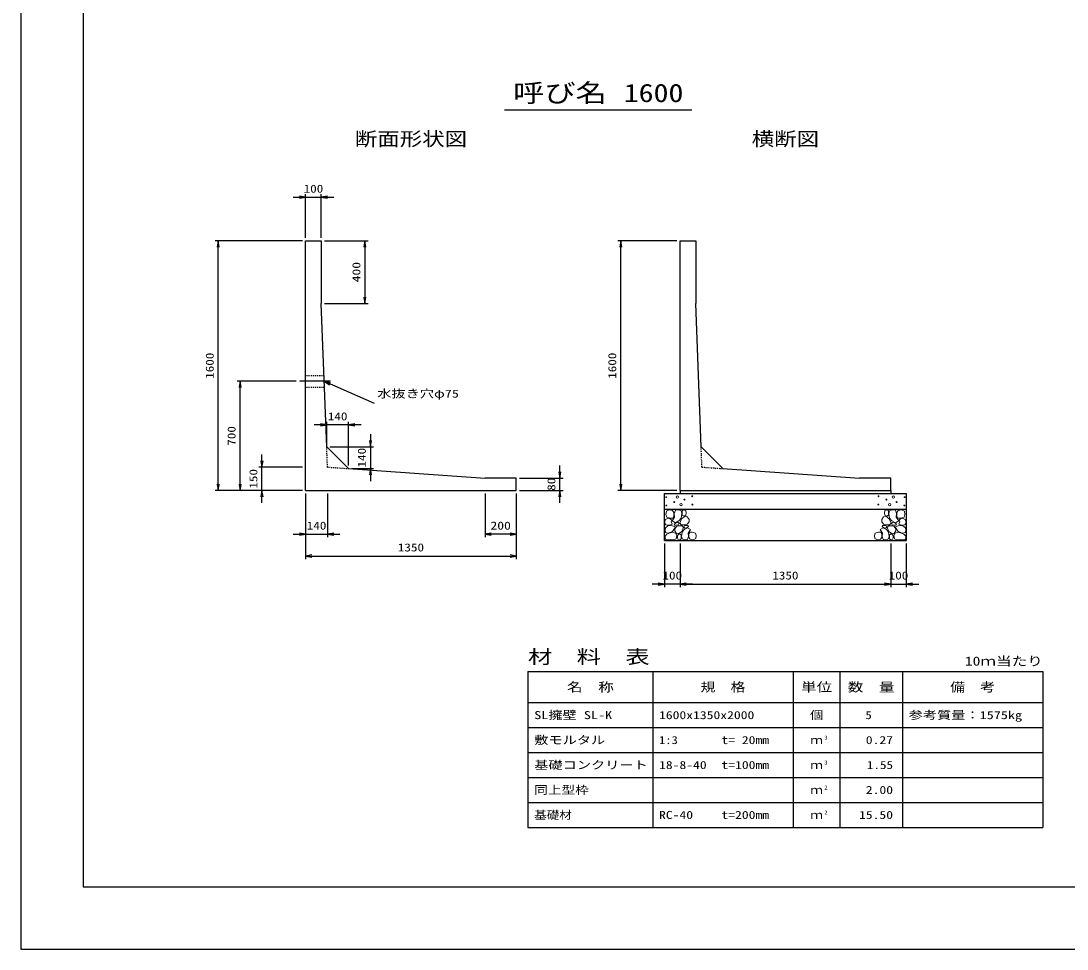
# Model space of a CAD drawing. Units: millimetres at full size. Extents: x 0 to 16820, y 0 to 12931.
# Drawn here: x 0 to 6706, y 0 to 5951 of the extents above; entities that cross this region are included whole.
import ezdxf
from ezdxf.enums import TextEntityAlignment as Align

# ---------------------------------------------------------------- set-up
doc = ezdxf.new("R2010")
doc.units = ezdxf.units.MM
doc.linetypes.add('CHAIN', pattern=[18.5, 12, -1.5, 3.5, -1.5])
doc.linetypes.add('DASHED_SPACED', pattern=[12, 6, -6])
for name, color, linetype, lineweight in [('D-BMK', 2, 'CHAIN', 25), ('D-DCR-HCHn', 4, 'Continuous', 9), ('D-MTR-FRAM', 7, 'Continuous', 25), ('D-MTR-LINE', 7, 'Continuous', 25), ('D-STR-DIM', 7, 'Continuous', 25), ('D-STR-STRn', 1, 'Continuous', 25), ('D-STR-TXT', 7, 'Continuous', 25), ('D-TTL', 2, 'Continuous', 25), ('D-TTL-TXT', 7, 'Continuous', 25)]:
    doc.layers.add(name, color=color, linetype=linetype, lineweight=lineweight)
doc.layers.add('D-MTR', color=7, linetype='Continuous')
doc.layers.add('D-MTR-TXT', color=7, linetype='Continuous')
doc.styles.add('ＭＳ ゴシック', font='')
doc.styles.get('ＭＳ ゴシック').set_extended_font_data('MS Gothic')

# ---------------------------------------------------------------- blocks, each defined once
blk = doc.blocks.new('open_arrow')
at = {"color": 0, "linetype": 'Continuous', "lineweight": -2}
blk.add_lwpolyline([(7.5, 1.25), (0, 0), (7.5, -1.25)], dxfattribs=at)

msp = doc.modelspace()

# ---------------------------------------------------------------- linework, layer by layer
at = {"layer": 'D-BMK'}
msp.add_line((1984.048, 3640), (1785, 3640), dxfattribs=at)
at = {"layer": 'D-DCR-HCHn'}
for points in [[(4132.281, 2753.808), (4125.346, 2733.005), (4134.592, 2719.136), (4157.707, 2716.824), (4173.488, 2723.599), (4166.952, 2739.939), (4171.575, 2749.185), (4162.33, 2758.431), (4148.461, 2763.053)], [(4176.198, 2811.594), (4155.395, 2816.217), (4136.904, 2806.971), (4134.592, 2786.168), (4139.215, 2769.988), (4162.33, 2763.053), (4178.51, 2763.053), (4185.444, 2774.611), (4185.444, 2800.037)], [(4194.69, 2813.906), (4187.756, 2793.102), (4190.067, 2769.988), (4173.887, 2744.562), (4194.69, 2733.005), (4217.805, 2744.562), (4231.673, 2763.053), (4236.296, 2793.102), (4231.673, 2809.283), (4217.805, 2816.217)], [(4233.985, 2758.431), (4222.427, 2730.693), (4231.673, 2719.136), (4259.411, 2719.136), (4270.968, 2723.759), (4282.525, 2739.939), (4282.525, 2753.808), (4270.968, 2772.299), (4257.099, 2774.611)], [(4238.608, 2809.283), (4238.608, 2781.545), (4250.165, 2774.611), (4261.722, 2781.545), (4264.034, 2797.725), (4261.722, 2811.594), (4245.542, 2816.217)], [(5566.015, 2758.431), (5577.573, 2730.693), (5568.327, 2719.136), (5540.589, 2719.136), (5529.032, 2723.759), (5517.475, 2739.939), (5517.475, 2753.808), (5529.032, 2772.299), (5542.901, 2774.611)], [(5561.392, 2809.283), (5561.392, 2781.545), (5549.835, 2774.611), (5538.278, 2781.545), (5535.966, 2797.725), (5538.278, 2811.594), (5554.458, 2816.217)], [(5605.31, 2813.906), (5612.244, 2793.102), (5609.933, 2769.988), (5626.113, 2744.562), (5605.31, 2733.005), (5582.195, 2744.562), (5568.327, 2763.053), (5563.704, 2793.102), (5568.327, 2809.283), (5582.195, 2816.217)], [(5623.802, 2811.594), (5644.605, 2816.217), (5663.096, 2806.971), (5665.408, 2786.168), (5660.785, 2769.988), (5637.67, 2763.053), (5621.49, 2763.053), (5614.556, 2774.611), (5614.556, 2800.037)], [(5667.719, 2753.808), (5674.654, 2733.005), (5665.408, 2719.136), (5642.293, 2716.824), (5626.512, 2723.599), (5633.048, 2739.939), (5628.425, 2749.185), (5637.67, 2758.431), (5651.539, 2763.053)], [(4176.155, 2677.009), (4193.277, 2702.692), (4191.137, 2709.112), (4167.594, 2715.533), (4146.192, 2713.393), (4131.21, 2700.551), (4129.07, 2685.57), (4131.21, 2670.588), (4148.332, 2666.308)], [(4199.313, 2733.005), (4187.756, 2723.759), (4192.379, 2716.824), (4208.559, 2716.824), (4215.493, 2719.136), (4220.116, 2728.382), (4213.182, 2735.316)], [(4236.082, 2677.009), (4246.783, 2702.692), (4238.222, 2713.393), (4212.539, 2713.393), (4201.838, 2709.112), (4191.137, 2694.131), (4191.137, 2681.289), (4201.838, 2664.167), (4214.679, 2662.027)], [(4272.466, 2625.643), (4278.886, 2644.905), (4276.746, 2666.308), (4291.728, 2689.85), (4272.466, 2700.551), (4251.063, 2689.85), (4238.222, 2672.728), (4233.941, 2644.905), (4238.222, 2629.924), (4251.063, 2623.503)], [(4268.185, 2700.551), (4278.886, 2709.112), (4274.606, 2715.533), (4259.624, 2715.533), (4253.204, 2713.393), (4248.923, 2704.832), (4255.344, 2698.411)], [(5527.534, 2625.643), (5521.114, 2644.905), (5523.254, 2666.308), (5508.272, 2689.85), (5527.534, 2700.551), (5548.937, 2689.85), (5561.778, 2672.728), (5566.059, 2644.905), (5561.778, 2629.924), (5548.937, 2623.503)], [(5531.815, 2700.551), (5521.114, 2709.112), (5525.394, 2715.533), (5540.376, 2715.533), (5546.796, 2713.393), (5551.077, 2704.832), (5544.656, 2698.411)], [(5563.918, 2677.009), (5553.217, 2702.692), (5561.778, 2713.393), (5587.461, 2713.393), (5598.162, 2709.112), (5608.863, 2694.131), (5608.863, 2681.289), (5598.162, 2664.167), (5585.321, 2662.027)], [(5600.687, 2733.005), (5612.244, 2723.759), (5607.621, 2716.824), (5591.441, 2716.824), (5584.507, 2719.136), (5579.884, 2728.382), (5586.818, 2735.316)], [(5623.845, 2677.009), (5606.723, 2702.692), (5608.863, 2709.112), (5632.406, 2715.533), (5653.808, 2713.393), (5668.79, 2700.551), (5670.93, 2685.57), (5668.79, 2670.588), (5651.668, 2666.308)], [(4184.716, 2623.503), (4199.698, 2629.924), (4203.978, 2651.326), (4195.417, 2666.308), (4180.435, 2670.588), (4161.173, 2668.448), (4139.771, 2659.887), (4129.07, 2647.045), (4129.07, 2632.064), (4135.49, 2623.503), (4161.173, 2625.643)], [(4231.801, 2629.924), (4231.801, 2655.606), (4221.1, 2662.027), (4210.399, 2655.606), (4208.259, 2640.625), (4210.399, 2627.783), (4225.381, 2623.503)], [(4289.588, 2627.783), (4308.85, 2623.503), (4325.972, 2632.064), (4328.112, 2651.326), (4323.831, 2666.308), (4302.429, 2672.728), (4287.447, 2672.728), (4281.027, 2662.027), (4281.027, 2638.484)], [(5510.412, 2627.783), (5491.15, 2623.503), (5474.028, 2632.064), (5471.888, 2651.326), (5476.169, 2666.308), (5497.571, 2672.728), (5512.553, 2672.728), (5518.973, 2662.027), (5518.973, 2638.484)], [(5568.199, 2629.924), (5568.199, 2655.606), (5578.9, 2662.027), (5589.601, 2655.606), (5591.741, 2640.625), (5589.601, 2627.783), (5574.619, 2623.503)], [(5615.284, 2623.503), (5600.302, 2629.924), (5596.022, 2651.326), (5604.583, 2666.308), (5619.565, 2670.588), (5638.827, 2668.448), (5660.229, 2659.887), (5670.93, 2647.045), (5670.93, 2632.064), (5664.51, 2623.503), (5638.827, 2625.643)]]:
    msp.add_lwpolyline(points, close=True, dxfattribs=at)
for centre, radius in [((4135.727, 2897.43), 3), ((4208.336, 2897.43), 7.5), ((4252.708, 2881.639), 3), ((4303.131, 2903.481), 3), ((5496.869, 2903.481), 3), ((5547.292, 2881.639), 3), ((5591.664, 2897.43), 7.5), ((5664.273, 2897.43), 3), ((4136.869, 2843.919), 3), ((4187.292, 2865.761), 3), ((4231.664, 2849.97), 7.5), ((4304.273, 2849.97), 3), ((5495.727, 2849.97), 3), ((5568.336, 2849.97), 7.5), ((5612.708, 2865.761), 3), ((5663.131, 2843.919), 3)]:
    msp.add_circle(centre, radius, dxfattribs=at)
at = {"layer": 'D-MTR-FRAM'}
for p, q in [((3250, 1780), (6550, 1780)), ((3250, 1780), (3250, 780)), ((6550, 1780), (6550, 780)), ((3250, 780), (6550, 780))]:
    msp.add_line(p, q, dxfattribs=at)
at = {"layer": 'D-MTR-LINE'}
for p, q in [((4050, 1780), (4050, 780)), ((4950, 1780), (4950, 780)), ((5250, 1780), (5250, 780)), ((5650, 1780), (5650, 780)), ((3250, 1580), (6550, 1580)), ((3250, 1420), (6550, 1420)), ((3250, 1260), (6550, 1260)), ((3250, 1100), (6550, 1100)), ((3250, 940), (6550, 940))]:
    msp.add_line(p, q, dxfattribs=at)
at = {"layer": 'D-STR-DIM'}
for p, q in [((1825, 4560), (1825, 4840)), ((1925, 4560), (1925, 4840)), ((1745, 4820), (2005, 4820)), ((1805, 4540), (1245, 4540)), ((1265, 2940), (1265, 4540)), ((1945, 4540), (2225, 4540)), ((2205, 4540), (2205, 4140)), ((4205, 4540), (3825, 4540)), ((3845, 2940), (3845, 4540)), ((1945, 4140), (2225, 4140)), ((1765, 3640), (1385, 3640)), ((1405, 2940), (1405, 3640)), ((2180.023, 3360.642), (1880.023, 3360.642)), ((1960.023, 3240.642), (1960.023, 3380.642)), ((2100.023, 3100.642), (2100.023, 3380.642)), ((2240.023, 3300.642), (2240.023, 3000.642)), ((1980.023, 3220.642), (2260.023, 3220.642)), ((1545, 2860), (1545, 3170)), ((1805, 3090), (1525, 3090)), ((3455, 2860), (3455, 3100)), ((2120.023, 3080.642), (2260.023, 3080.642)), ((3195, 3020), (3475, 3020)), ((1805, 2940), (1245, 2940)), ((1805, 2940), (1385, 2940)), ((1805, 2940), (1525, 2940)), ((1825, 2920), (1825, 2640)), ((1825, 2920), (1825, 2500)), ((1965, 2920), (1965, 2640)), ((2975, 2920), (2975, 2640)), ((3175, 2920), (3175, 2500)), ((3175, 2920), (3175, 2640)), ((3195, 2940), (3475, 2940)), ((4205, 2940), (3825, 2940)), ((1745, 2660), (2045, 2660)), ((3175, 2660), (2975, 2660)), ((4125, 2600), (4125, 2320)), ((4225, 2600), (4225, 2320)), ((4225, 2600), (4225, 2320)), ((5575, 2600), (5575, 2320)), ((5575, 2600), (5575, 2320)), ((5675, 2600), (5675, 2320)), ((1825, 2520), (3175, 2520)), ((4305, 2340), (4045, 2340)), ((4225, 2340), (5575, 2340)), ((5495, 2340), (5755, 2340))]:
    msp.add_line(p, q, dxfattribs=at)
at = {"layer": 'D-STR-STRn'}
for p, q in [((1825, 2940), (1825, 4540)), ((1825, 4540), (1925, 4540)), ((1925, 4540), (1925, 4140)), ((4225, 2940), (4225, 4540)), ((4225, 4540), (4325, 4540)), ((4325, 4540), (4325, 4140)), ((1960.023, 3220.642), (1925, 4140)), ((4360.023, 3220.642), (4325, 4140)), ((2100.023, 3080.642), (1960.023, 3220.642)), ((4500.023, 3080.642), (4360.023, 3220.642)), ((2100.023, 3080.642), (2975, 3020)), ((3175, 3020), (2975, 3020)), ((3175, 2940), (3175, 3020)), ((4500.023, 3080.642), (5375, 3020)), ((5575, 3020), (5375, 3020)), ((5575, 2940), (5575, 3020)), ((1825, 2940), (3175, 2940)), ((4125, 2620), (4125, 2920)), ((4125, 2920), (5675, 2920)), ((4225, 2940), (5575, 2940)), ((4225, 2940), (4225, 2920)), ((5575, 2940), (5575, 2920)), ((5675, 2920), (5675, 2620)), ((4125, 2820), (5675, 2820)), ((4125, 2620), (5675, 2620))]:
    msp.add_line(p, q, dxfattribs=at)
at = {"layer": 'D-STR-STRn', "linetype": 'DASHED_SPACED'}
for p, q in [((1825, 3677.5), (1942.619, 3677.5)), ((1825, 3602.5), (1945.476, 3602.5))]:
    msp.add_line(p, q, dxfattribs=at)
at = {"layer": 'D-STR-STRn', "color": 2, "linetype": 'DASHED_SPACED'}
for p, q in [((1965, 3090), (1960.023, 3220.642)), ((4365, 3090), (4360.023, 3220.642)), ((1965, 3090), (2100.023, 3080.642)), ((4365, 3090), (4500.023, 3080.642))]:
    msp.add_line(p, q, dxfattribs=at)
at = {"layer": 'D-STR-TXT'}
msp.add_line((1944.048, 3640), (2264.048, 3500), dxfattribs=at)
at = {"layer": 'D-TTL'}
for points in [[(0, 0), (16820, 0), (16820, 11880), (0, 11880)], [(400, 400), (16420, 400), (16420, 11480), (400, 11480)]]:
    msp.add_lwpolyline(points, close=True, dxfattribs=at)
at = {"layer": 'D-TTL-TXT'}
msp.add_line((3100, 5380), (4300, 5380), dxfattribs=at)

# ---------------------------------------------------------------- block references
at = {"layer": 'D-STR-DIM', "xscale": 5.33, "yscale": 5.33}
for p, rotation in [((1825, 4820), 180), ((1265, 4540), 270), ((2205, 4540), 270), ((3845, 4540), 270), ((2205, 4140), 90), ((1405, 3640), 270), ((1960.023, 3360.642), 180), ((2240.023, 3220.642), 90), ((1545, 3090), 90), ((2240.023, 3080.642), 270), ((3455, 3020), 90), ((1265, 2940), 90), ((1405, 2940), 90), ((3845, 2940), 90), ((1545, 2940), 270), ((3455, 2940), 270), ((1825, 2660), 180), ((3175, 2660), 180), ((3175, 2520), 180), ((4125, 2340), 180), ((5575, 2340), 180), ((5575, 2340), 180)]:
    msp.add_blockref('open_arrow', p, dxfattribs=dict(at, rotation=rotation))
for p in [(1925, 4820), (2100.023, 3360.642), (1965, 2660), (2975, 2660), (1825, 2520), (4225, 2340), (4225, 2340), (5675, 2340)]:
    msp.add_blockref('open_arrow', p, dxfattribs=at)
at = {"layer": 'D-STR-TXT', "xscale": 5.33, "yscale": 5.33, "rotation": 336.4}
msp.add_blockref('open_arrow', (1944.048, 3640), dxfattribs=at)

# ---------------------------------------------------------------- texts
at = {"layer": 'D-MTR', "style": 'ＭＳ ゴシック', "width": 1.3}
msp.add_text('材\u3000料\u3000表', height=87.98, dxfattribs=at).set_placement((3250, 1804), align=Align.BOTTOM_LEFT)
at = {"layer": 'D-MTR', "style": 'ＭＳ ゴシック', "width": 1.25}
msp.add_text('10ｍ当たり', height=58.65, dxfattribs=at).set_placement((6550, 1799.333), align=Align.BOTTOM_RIGHT)
at = {"layer": 'D-MTR-TXT', "style": 'ＭＳ ゴシック'}
for s, height, width, p in [('名\u3000称', 58.65, 1.25, (3650, 1680)), ('規\u3000格', 58.65, 1.2, (4500, 1680)), ('単位', 58.65, 1.25, (5100, 1680)), ('数\u3000量', 58.65, 1.25, (5450, 1680)), ('備\u3000考', 58.65, 1.2, (6100, 1680)), ('個', 51.32, 1.2, (5100, 1500)), ('ｍ', 51.32, 1.15, (5100, 1340)), ('ｍ', 51.32, 1.15, (5100, 1180)), ('ｍ', 51.32, 1.15, (5100, 1020)), ('ｍ', 51.32, 1.15, (5100, 860))]:
    msp.add_text(s, height=height, dxfattribs=dict(at, width=width)).set_placement(p, align=Align.MIDDLE_CENTER)
for s, width, p in [('SL擁壁 SL-K', 1.3, (3290, 1500)), ('1600x1350x2000', 1.25, (4090, 1500)), ('参考質量：1575kg', 1.3, (5690, 1500)), ('敷モルタル', 1.3, (3290, 1340)), ('1:3', 1.15, (4090, 1340)), ('t= 20mm', 1.25, (4490, 1340)), ('基礎コンクリート', 1.3, (3290, 1180)), ('18-8-40', 1.25, (4090, 1180)), ('t=100mm', 1.25, (4490, 1180)), ('同上型枠', 1.25, (3290, 1020)), ('基礎材', 1.15, (3290, 860)), ('RC-40', 1.25, (4090, 860)), ('t=200mm', 1.25, (4490, 860))]:
    msp.add_text(s, height=51.32, dxfattribs=dict(at, width=width)).set_placement(p, align=Align.MIDDLE_LEFT)
for s, width, p in [('5', 1.15, (5453.553, 1500)), ('0.27', 1.25, (5590, 1340)), ('1.55', 1.2, (5590, 1180)), ('2.00', 1.25, (5590, 1020)), ('15.50', 1.25, (5590, 860))]:
    msp.add_text(s, height=51.32, dxfattribs=dict(at, width=width)).set_placement(p, align=Align.MIDDLE_RIGHT)
at = {"layer": 'D-MTR-TXT', "style": 'ＭＳ ゴシック', "width": 1.15}
for s, p in [('3', (5150, 1335.333)), ('3', (5150, 1175.333)), ('2', (5150, 1015.333)), ('2', (5150, 855.333))]:
    msp.add_text(s, height=25.66, dxfattribs=at).set_placement(p, align=Align.BOTTOM_LEFT)
at = {"layer": 'D-STR-DIM', "style": 'ＭＳ ゴシック'}
for s, width, p in [('100', 1.2, (1875, 4875)), ('140', 1.2, (2030.023, 3415.642)), ('140', 1.2, (1895, 2715)), ('200', 1.25, (3075, 2715)), ('1350', 1.2, (2500, 2575)), ('100', 1.2, (4175, 2395)), ('1350', 1.2, (4900, 2395)), ('100', 1.2, (5625, 2395))]:
    msp.add_text(s, height=51.32, dxfattribs=dict(at, width=width)).set_placement(p, align=Align.MIDDLE_CENTER)
for s, width, p in [('400', 1.25, (2150, 4340)), ('1600', 1.2, (1210, 3740)), ('1600', 1.2, (3790, 3740)), ('700', 1.2, (1350, 3290)), ('140', 1.2, (2185.023, 3150.642)), ('150', 1.2, (1490, 3015)), ('80', 1.2, (3400, 2980))]:
    msp.add_text(s, height=51.32, rotation=90, dxfattribs=dict(at, width=width)).set_placement(p, align=Align.MIDDLE_CENTER)
at = {"layer": 'D-STR-TXT', "style": 'ＭＳ ゴシック', "width": 1.3}
msp.add_text('水抜き穴φ75', height=51.32, dxfattribs=at).set_placement((2284.048, 3520), align=Align.BOTTOM_LEFT)
at = {"layer": 'D-TTL-TXT', "style": 'ＭＳ ゴシック'}
for s, height, width, p in [('呼び名', 117.3, 1.25, (3455, 5395)), ('1600', 117.3, 1.2, (4055, 5395)), ('断面形状図', 87.98, 1.2, (2500, 5124)), ('横断図', 87.98, 1.2, (4900, 5124))]:
    msp.add_text(s, height=height, dxfattribs=dict(at, width=width)).set_placement(p, align=Align.BOTTOM_CENTER)

doc.saveas('drawing.dxf')
